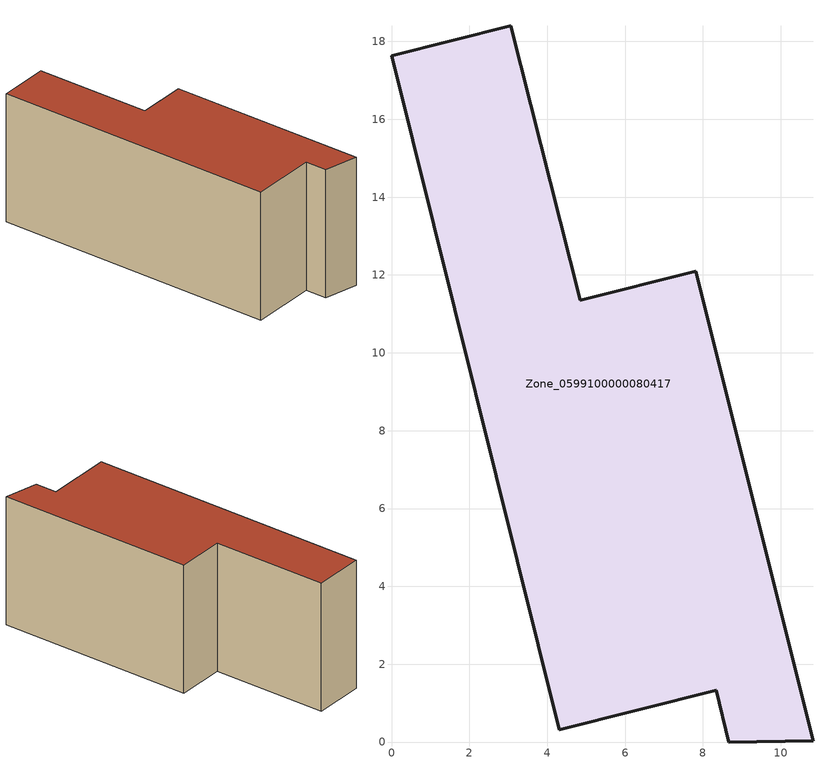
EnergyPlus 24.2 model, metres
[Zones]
Zone_0599100000080417
 floor ground (C_G): 4.31,0.32 0,17.63 3.07,18.4 4.85,11.35 7.82,12.09 10.83,0.03 8.67,0 8.34,1.33 z0
 wall outside (C_F): 4.85,11.35 3.07,18.4 0,17.63 4.31,0.32 8.34,1.33 8.67,0 10.83,0.03 7.82,12.09 4.85,11.35 z0:8.22
 roof outside (C_R): 10.83,0.03 7.82,12.09 4.85,11.35 3.07,18.4 0,17.63 4.31,0.32 8.34,1.33 8.67,0 z8.22
[BUILDING]
Pand.0599100000080417: North Axis=0; Terrain=City; Loads Convergence Tolerance Value=0.04; Temperature Convergence Tolerance Value=0.4; Solar Distribution=FullExterior; Maximum Number of Warmup Days=25; Minimum Number of Warmup Days=1
[Site:Location]
Rotterdam.The.Hague.AP_ZH_NLD Design_Conditions: Latitude=51.96; Longitude=4.45; Time Zone=1; Elevation=-4.5
[SITE:GROUNDTEMPERATURE:BUILDINGSURFACE]
18, 18, 18, 18, 18, 18, 18, 18, 18, 18, 18, 18
[MATERIAL] Thermal Absorptance=0.9; Solar Absorptance=0.7; Visible Absorptance=0.7
Name | Roughness | Thickness | Conductivity | Density | Specific Heat
G.TI.1975-1991 | MediumSmooth | 0.15 | 0.288461 | 540 | 1210
F.TI.1975-1991 | Rough | 0.3 | 0.230769 | 1920 | 840
R.TI.1975-1991 | MediumRough | 0.2 | 0.153846 | 1500 | 1000
[CONSTRUCTION]
C_G: G.TI.1975-1991
C_F: F.TI.1975-1991
C_R: R.TI.1975-1991
[ZONE]
Zone_0599100000080417: Type=1; Multiplier=1; Ceiling Height=Autocalculate; Volume=Autocalculate; Floor Area=autocalculate; Part of Total Floor Area=Yes
[ZONEINFILTRATION:DESIGNFLOWRATE]
Infil_Zone_0599100000080417: Zone or ZoneList or Space or SpaceList=Zone_0599100000080417; Schedule=AlwaysOn; Design Flow Rate Calculation Method=Flow/Area; Flow Rate per Floor Area=0.003; Constant Term Coefficient=1; Temperature Term Coefficient=0; Velocity Term Coefficient=0; Velocity Squared Term Coefficient=0
[HVACTEMPLATE:ZONE:IDEALLOADSAIRSYSTEM]
Zone_0599100000080417: Maximum Heating Supply Air Temperature=50; Minimum Cooling Supply Air Temperature=13; Maximum Heating Supply Air Humidity Ratio=0.0156; Minimum Cooling Supply Air Humidity Ratio=0.0077; Heating Limit=NoLimit; Cooling Limit=NoLimit; Dehumidification Control Type=ConstantSensibleHeatRatio; Cooling Sensible Heat Ratio=0.7; Dehumidification Setpoint=60; Humidification Control Type=None; Humidification Setpoint=30; Outdoor Air Method=None; Outdoor Air Flow Rate per Person=0.00944; Outdoor Air Flow Rate per Zone Floor Area=0; Outdoor Air Flow Rate per Zone=0; Demand Controlled Ventilation Type=None; Outdoor Air Economizer Type=NoEconomizer; Heat Recovery Type=None; Sensible Heat Recovery Effectiveness=0.7; Latent Heat Recovery Effectiveness=0.65
[ZONECONTROL:THERMOSTAT]
ThermostatControl_Zone_0599100000080417: Zone or ZoneList=Zone_0599100000080417; Control Type Schedule=DualSetpointControlType; Control 1=Thermostat_Zone_0599100000080417; Temperature Difference Between Cutout And Setpoint=0
[THERMOSTATSETPOINT:DUALSETPOINT]
Thermostat_Zone_0599100000080417: Heating Setpoint Temperature Schedule=HeatingSetpoint_Zone_0599100000080417; Cooling Setpoint Temperature Schedule=CoolingSetpoint_Zone_0599100000080417
[SCHEDULE:COMPACT]
HeatingSetpoint_Zone_0599100000080417: Through: 12/31, For: AllDays, Until: 24:00, 21
CoolingSetpoint_Zone_0599100000080417: Through: 12/31, For: AllDays, Until: 24:00, 24
DualSetpointControlType: Through: 12/31, For: AllDays, Until: 24:00, 4
AlwaysOn: Through: 12/31, For: AllDays, Until: 24:00, 1
